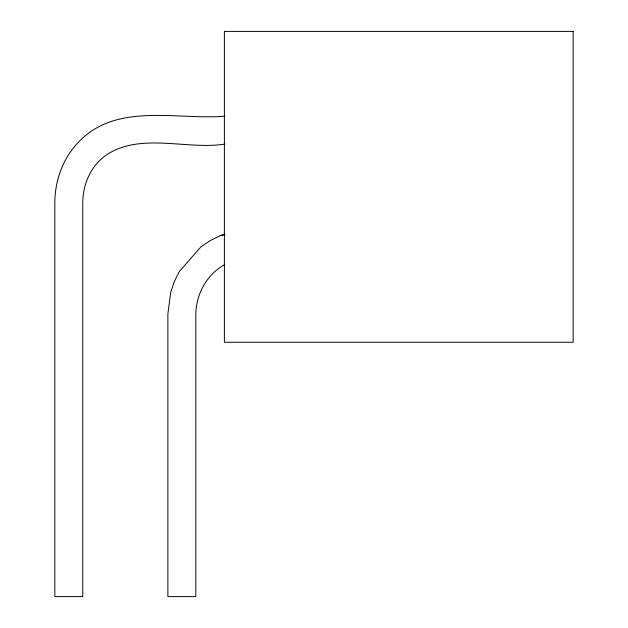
<?xml version="1.0" encoding="UTF-8"?>
<svg xmlns="http://www.w3.org/2000/svg" width="628" height="628" viewBox="0 0 628 628"><rect width="100%" height="100%" fill="white"/><g stroke="black" fill="none" stroke-linecap="round" stroke-linejoin="round"><path stroke-width="0.94" d="M224.251 264.812C206.11 275.103 195.63 295.129 195.795 315.829L195.795 596.6L167.872 596.6L167.872 314L170.761 292.059L174.325 281.556L179.231 271.61L201.039 246.741L210.262 240.579L220.208 235.673L224.581 234.189M220.208 235.673L224.981 234.723M224.808 116.18C177.473 120.129 117.326 102.301 79.662 141.01C63.687 156.764 55.421 178.705 54.832 200.96L54.832 596.6L82.755 596.6L82.755 202.789C82.786 184.758 90.44 166.836 105.033 155.901C139.306 131.652 186.422 150.171 224.706 144.102M573.168 31.4L224.392 31.4L224.392 342.26L573.168 342.26L573.168 31.4"/></g></svg>
